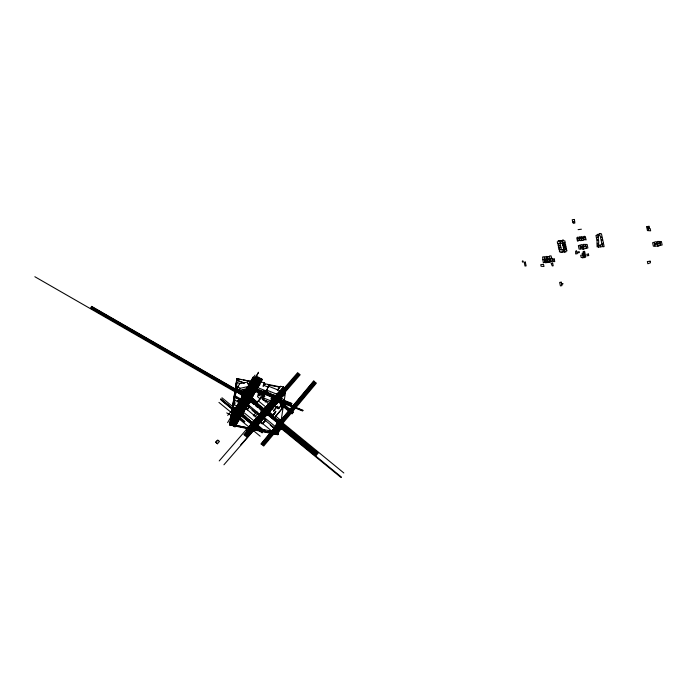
<?xml version="1.0" encoding="UTF-8"?>
<svg xmlns="http://www.w3.org/2000/svg" width="697" height="697" viewBox="0 0 697 697"><rect width="100%" height="100%" fill="white"/><g stroke="black" fill="none" stroke-linecap="round" stroke-linejoin="round"><path stroke-width="1.05" d="M278.809 425.222L278.565 424.569L278.739 425.501M263.492 412.267L263.544 413.234L263.388 412.162M254.893 389.518L254.745 388.795L258.151 382.88M217.307 440.539L216.044 442.029L216.244 442.761L216.018 442.107M266.655 412.816L267.875 410.742M279.392 397.473L278.225 399.616M248.446 397.769L249.343 396.349L248.907 396.445M266.663 412.79L266.698 412.11M275.106 399.79L274.766 399.085M235.403 389.414L244.229 394.485M235.412 389.309L236.98 378.828M233.478 402.317L232.711 407.501M233.495 402.195L235.298 390.102M278.826 431.504L277.772 430.641L280.028 427.479L277.833 434.754L229.749 424.987L236.745 379.246M229.749 424.987L237.102 378.61L236.675 379.368M235.351 403.197L233.704 402.247L235.743 391.191L243.253 395.504L242.495 396.828M232.659 411.509L231.901 412.833L232.842 413.591L233.591 412.275L232.659 411.509L232.162 414.75L231.047 416.789L231.813 416.222M237.076 389.318L249.735 396.95L235.603 388.473L236.501 386.887L237.198 382.305L239.663 383.725L239.986 383.158L240.735 383.594L247.54 382.043L248.873 386.338L247.304 389.109M232.693 407.606L235.534 408.912L232.746 407.292L234.279 404.591L234.976 400.008L239.237 402.457L238.452 403.842M233.73 409.244L233.826 408.625M257.263 404.347L257.141 405.07L257.263 404.347L255.982 403.31L255.276 403.546L255.982 403.31M278.643 429.448L280.089 419.899M281.858 408.233L282.346 405.053M283.949 394.441L284.437 391.261M278.19 433.299L278.025 434.423L262.804 431.33L256.766 426.25M278.408 431.905L278.617 430.502M278.817 429.178L279.053 427.653M279.166 426.895L279.628 423.846M279.898 422.103L280.159 420.352M282.015 408.102L282.546 404.608M282.677 403.737L282.947 401.986M284.132 394.171L284.568 391.287M284.707 390.381L284.968 388.769M230.176 424.246L278.26 434.013L280.394 419.942M282.119 408.555L283.243 401.123M284.184 394.955L285.178 388.395L282.546 387.863M274.67 417.573L282.32 408.494L282.651 406.342L281.405 405.323L281.884 404.469L278.112 401.376L268.362 413.077M281.292 419.524L283.2 406.935L274.4 418.034L279.558 422.243L281.292 419.524L280.15 421.537M282.738 402.143L274.252 395.591L283.052 402.404L284.28 400.244L285.43 392.655L279.872 399.799L281.109 398.37M250.249 387.506L252.358 381.729L252 382.348M250.458 387.14L252.349 381.729M256.966 383.359L257.315 382.731L256.339 385.197M248.899 384.927L247.653 388.49L245.997 390.756M247.905 388.037L249.282 384.178L247.574 383.524M256.548 384.831L257.315 382.731M256.784 389.396L257.481 387.506M256.087 391.592L259.223 383.123M278.634 392.864L275.629 396.323L257.062 388.961L259.964 381.817L264.59 382.749L263.161 386.164L264.59 382.749M262.455 398.693L264.642 393.77L272.544 396.907L270.244 402.387L262.333 399.242L263.841 395.19L257.951 392.855M262.333 399.242L264.642 393.77M265.679 392.376L266.428 390.346M257.803 387.654L266.428 391.069L268.406 386.164L279.863 390.712L279.218 391.845L283.496 386.913L280.56 386.312L277.301 390.076M266.428 391.069L268.406 386.164M269.983 402.84L272.544 396.907M275.071 399.904L274.435 400.679L274.391 400.217M244.813 397.935L244.656 397.22A24.404 22.548 29.6 0 0 241.458 394.999M235.316 414.41L235.42 414.889L235.908 414.035A0.993 0.915 29.6 0 0 235.673 412.964L235.612 412.912M244.656 398.205C246.128 396.924 244.046 399.416 244.516 398.449M245.074 398.144L245.091 398.109A0.993 0.915 29.6 0 0 244.874 397.002L244.046 396.358M269.608 409.888L270.183 409.226M236.388 383.725L237.198 382.305M236.501 386.887L237.511 387.471L237.834 386.905L240.256 388.299L248.873 386.338M235.743 391.191L234.985 392.516L236.161 393.186M240.256 388.299L239.036 390.451L247.653 388.49L250.214 381.294L249.866 381.912M233.704 402.247L234.976 400.008M232.842 407.344L232.484 407.972M232.301 410.193L235.246 412.607M238.06 400.4L238.548 399.538L240.334 400.566L239.846 401.428M249.029 384.622L249.282 384.178M235.194 409.522L237.076 406.194L234.279 404.591M243.053 396.532L243.201 396.271M242.817 395.46L243.262 396.166L242.129 395.025M243.157 395.696L254.109 404.556M235.22 413.6L235.481 413.138L231.343 416.266L230.35 422.06L232.842 425.205L262.821 431.295L256.452 425.928M237.389 411.474L237.485 410.655M229.923 424.891L242.007 414.192L254.745 392.141M231.404 423.532L231.657 423.079M246.973 400.461C245.501 399.86 250.824 397.612 246.459 402.335M230.045 424.673L233.051 424.83M247.113 400.217L247.052 399.669M249.482 396.105L249.36 395.652L249.334 396.366M240.186 413.234L240.448 412.772L241.92 413.983M247.783 400.052L244.595 397.316M238.348 417.294L238.74 417.215C237.302 416.309 242.783 414.671 238.235 419.089M240.395 413.783L240.805 412.981M255.015 389.588L255.808 389.588M259.964 381.817L258.866 383.742L258.238 383.611M241.685 414.759L245.422 408.242L256.67 417.442L255.86 418.862M244.943 409.087L245.422 408.242M246.424 406.543L250.519 401.063L262.516 410.89L261.584 412.537M251.661 397.482L250.171 399.364M254.37 392.751L255.485 390.843L259.511 393.152L259.031 394.005M254.501 392.908L254.823 392.341L241.894 414.732L249.134 420.57M249.552 402.761L249.875 402.195L247.034 405.471M250.049 401.89L250.519 401.063M251.765 400.392L252.114 399.773L246.773 405.924M248.48 407.1L248.646 406.795M247.513 404.617L249.561 406.29L249.082 407.144L259.197 415.011L262.516 410.89M245.675 417.198L245.936 416.736L242.268 413.739M254.562 401.777L254.823 401.315M252.105 410.289L252.366 409.836M256.174 403.093L256.435 402.639M245.178 392.176L257.42 402.195L261.061 397.508L268.502 403.607L267.212 405.872M257.42 402.195L261.061 397.508M257.446 404.138L257.707 403.676M253.447 411.387L253.708 410.934M262.917 397.438L263.178 396.976M271.743 398.327L273.241 398.919L252.253 423.218L282.912 387.933M252.279 423.436L256.67 417.442M265.226 400.949L265.487 400.496M252.828 423.82C252.34 424.517 253.943 423.253 253.028 423.584M252.087 428.699L255.59 424.656L254.832 424.63M253.194 428.925L271.691 432.654M264.085 409.653L268.502 403.607M256.026 425.649L255.816 425.902M255.886 426.32L255.416 426.364L256.087 426.085M256.844 426.346L260.425 421.772L271.804 431.086L270.941 432.532M257.158 425.98L262.804 431.33M272.396 400.008L272.719 399.433M272.666 399.947L273.241 398.919M261.445 423.436L260.103 422.338L260.425 421.772M280.56 386.312L280.238 386.879L264.111 383.603M279.863 390.712L275.01 397.046M260.103 422.338L266.925 414.088L278.173 423.297L277.101 425.17M260.8 411.822L265.853 415.961L266.925 414.088M276.718 397.848L276.726 397.83A1.324 1.22 29.6 0 1 275.794 397.848L274.357 397.299L274.766 397.133M283.496 386.913L282.677 388.342L284.21 388.612M262.621 423.497L265.452 420.143L263.44 418.488M284.759 389.135L285.178 388.395M277.728 402.056L277.371 402.692L276.543 402.012M277.859 401.829L278.112 401.376M262.229 430.755L262.978 429.448L271.691 431.216M277.293 406.299L273.468 410.995L277.293 406.299L279.096 407.78L278.617 408.634L276.805 407.153M285.43 392.655L282.965 396.236M275.82 411.674L272.544 415.83L275.82 411.674L273.956 410.15M282.651 406.342L282.39 406.795L280.717 405.427M282.32 408.494L283.2 406.935M269.73 430.633L271.316 431.94L278.173 423.297M278.051 424.534L278.504 424.517L277.406 423.689L275.672 425.728M279.436 422.896L280.307 423.497L281.666 422.042M279.096 427.627L274.426 433.238L278.269 433.996M280.028 427.479L275.533 433.456L275.785 433.003L278.512 433.56M246.625 394.781L247.287 394.31M234.811 389.065L235.569 387.75L249.526 395.774L248.768 397.098M237.511 387.471L239.986 383.158M236.492 389.684L236.945 388.891L250.328 396.584L249.875 397.377L91.542 306.34M238.966 393.335L239.968 391.592L246.355 390.137M237.119 402.038L238.548 399.538M242.591 392.672L244.464 389.414M238.566 402.335L240.195 399.512M241.275 397.638L247.226 387.305M248.306 385.432L253.177 376.972L254.605 377.8L237.294 407.85L235.865 407.031M236.832 406.002L247.461 387.549M248.524 385.711L253.307 377.408L254.17 377.896L237.154 407.423L236.3 406.926M234.933 409.958L235.298 410.646L235.194 410.167M227.623 422.643L254.989 375.152M247.217 394.424L246.268 395.46L246.755 395.199M230.132 424.081L257.489 376.589M230.846 424.49L258.204 376.999M231.561 424.9L258.918 377.417M232.275 425.309L259.632 377.826M232.99 425.728L260.347 378.236M248.341 399.904L233.878 424.996L249.509 428.15M249.169 398.475L253.29 391.313A0.993 0.915 29.6 0 1 254.396 390.991M233.748 425.928L261.105 378.445M233.913 426.259L261.279 378.767M234.201 426.425L261.567 378.933M234.488 426.59L261.854 379.098M234.776 426.747L262.133 379.264M235.063 426.912L259.737 384.082M260.817 382.217L262.421 379.429M247.104 409.47L248.132 407.684M247.505 409.871L249.561 406.29M259.511 393.152L257.489 396.663L260.26 398.928M233.852 411.831L233.748 411.352L234.114 412.04M237.982 408.808L236.414 411.518L237.328 411.544M245.797 395.382C247.357 395.513 243.61 395.948 247.33 392.577M249.256 400.958L249.151 400.479L249.657 400.914M234.436 396.166L235.734 393.918M232.998 405.637L234.375 403.258L233.443 402.709M251.905 396.976L252.723 395.6M277.598 426.886L278.704 425.562L278.19 425.667M277.319 421.598L278.486 420.064M281.449 421.032L280.368 420.134L279.715 420.91M278.878 427.906L279.898 426.642M261.018 443.867L313.772 380.867M261.201 444.163L313.955 381.163M261.723 444.573L314.469 381.573M262.368 445.078L315.114 382.087M263.013 445.592L315.758 382.592M263.658 446.106L316.403 383.106M277.824 433.926L278.138 433.543L276.526 432.262M278.251 426.111L278.007 425.884M263.771 410.08L263.318 410.097L264.015 410.306M274.897 397.159L274.357 397.299L275.794 397.848A1.316 1.22 29.6 0 0 277.162 397.525L277.136 397.56A1.307 1.202 55.5 0 1 276.901 397.752L277.136 397.56M263.815 410.533L264.076 410.725M265.383 410.603L265.836 410.585L265.008 411.247M267.108 411.622L267.16 412.066M278.626 398.353L278.678 398.797M267.509 413.556L268.023 413.957M278.774 400.061L279.532 400.705L281.536 398.388M279.27 400.496L279.541 400.688M279.096 407.78L281.884 404.469M278.617 408.634L281.405 405.323M272.283 416.292L275.08 412.981M245.03 393.239L245.623 392.55M243.114 397.334L249.962 402.552M227.666 415.403L231.726 410.716M233.73 408.407L234.584 407.423L235.813 408.433M252.697 400.444L253.551 399.468L245.684 392.986L255.459 401.385M216.941 443.336L217.455 443.754L219.468 441.436L217.743 440.025L215.739 442.342L217.455 443.754M246.869 417.982L246.268 418.67L235.786 410.089L236.388 409.392L252.575 422.652M253.281 415.848L256.888 411.692M265.217 402.082L266.315 400.827L266.054 401.28L263.065 400.095M277.633 389.884L279.593 387.637M254.936 416.789L257.611 413.713M261.497 411.7L262.177 412.258M219.215 460.926L278.277 392.751M248.237 427.906L251.617 424.011M252.863 422.713L252.366 423.279L251.268 422.382M253.847 421.58L258.273 416.484M259.31 415.342L262.638 411.448M264.93 408.86L267.439 405.915M277.04 394.85L280.455 390.912M262.377 412.032L261.593 411.587M261.392 413.818L261.663 412.554M243.811 434.719L297.68 372.625M250.362 427.496L247.548 430.737L246.259 429.657M262.874 413.495C263.118 413.826 264.05 412.38 262.455 414.488M244.447 435.242L298.316 373.148M245.083 435.764L298.952 373.67M250.092 430.18L250.493 429.596M263.727 415.534L265.052 414.096L265.932 414.245M245.719 436.278L299.588 374.184M264.189 414.994L265.418 414.044L267.021 415.107L259.981 409.374M246.355 436.801L300.224 374.707M277.781 401.289L278.539 401.838M279.018 400.287L278.765 400.078M240.631 445.034L265.557 416.301M265.853 415.961L266.254 415.499L261.201 411.361M266.986 414.654L277.772 402.23M223.929 464.786L258.064 425.44M267.308 414.785L269.443 412.328M271.577 409.862L273.712 407.405M277.859 402.631L276.517 404.173L274.801 402.77M262.116 423.985L265.452 420.143M263.475 422.887L266.071 419.89M273.747 413.966L274.801 412.755M263.466 431.007L264.337 430.014L266.237 431.574M290.431 435.294L292.13 433.334M273.085 398.762L274.313 399.181L273.808 400.941L271.499 400.026M273.965 401.211L274.635 400.444M275.054 399.956L274.583 400.008M277.415 421.676L278.774 420.125M273.738 398.998L274.278 398.884L273.729 399.015M275.907 401.489L276.561 400.827M264.207 414.976L264.66 414.95M278.086 401.864L278.53 401.855M266.568 415.133L267.012 415.133M277.85 424.307L278.181 424.273M277.24 400.819L275.245 402.256L275.646 403.502M279.924 426.616L280.813 426.425L282.137 427.4L280.211 429.788L279.105 428.934M252.323 398.457C251.661 399.808 249.927 399.233 250.693 399.79L251.634 400.557M257.646 390.547L258.151 390.146M271.421 398.475L271.917 398.092M231.186 416.545L232.815 415.334M276.474 400.888L277.441 400.975M247.374 399.433L247.47 399.39M241.319 395.321L241.885 394.999M277.964 422.121L280.177 421.371M251.852 400.592L252.462 400.4M231.97 410.76L232.58 410.568M236.518 411.657L237.05 411.718M275.542 397.438L275.324 397.682M243.532 396.358L244.107 396.401M573.091 222.535L574.677 222.317M578.092 229.644L581.394 229.208M598.192 234.741L599.298 234.593L599.124 233.791L600.047 233.408L600.161 233.957L601.45 233.783L602.086 236.762L600.884 236.928L599.986 235.603L598.427 235.821M577.517 237.694L576.767 237.799L577.473 241.118L578.231 241.023L578.118 240.509L580.531 240.186L580.636 240.7L585.219 239.559L586.081 239.968L585.375 236.64L584.617 236.745M562.618 241.101L562.139 241.162L562.462 242.695M579.085 238.844L577.804 239.019L577.473 237.18L579.643 237.416L579.529 236.902L580.418 236.788L580.592 237.59L579.007 238.479M559.9 241.519L559.212 240.613L560.554 243.436M562.104 241.197L562.688 241.145L562.427 240.177M560.275 242.809L560.606 243.419M560.013 243.567L558.253 243.802L558.114 245.762L560.432 245.518M562.897 245.187L565.668 244.752L564.709 242.939L562.479 243.236L562.374 242.756M560.44 245.571L558.689 245.806L558.907 246.834L558.358 246.904L558.541 247.766L560.1 247.618M562.906 245.239L565.136 244.935L565.354 245.971L565.912 245.893L566.095 246.747L564.091 247.087M560.867 247.574L559.116 247.81L559.334 248.838L558.785 248.907L558.968 249.77L560.527 249.622M563.324 247.191L565.563 246.938L565.79 247.966L566.339 247.897L566.522 248.751L564.518 249.09M561.346 249.474L563.795 249.622L564.805 252.009L564.518 250.964M580.279 246.912L582.37 246.024L582.047 244.542L578.353 245.64L579.102 249.125L582.352 248.69L582.474 249.273L587.885 247.949L587.135 244.464L583.189 244.394L583.511 245.875L585.855 246.163M602.217 244.159L602.809 246.808L604.099 246.633L603.637 244.002L601.677 244.229L601.337 244.935L598.331 245.178L598.488 247.383L600.439 246.555L600.143 245.17L600.648 247.095L602.6 246.268L602.347 244.76M563.951 250.38L563.768 249.238M544.348 257.219L546.117 256.984L546.012 256.505L549.454 256.531M654.544 243.967L656.635 243.087L656.313 241.606L652.619 242.704L653.368 246.189L659.022 246.032L658.9 245.44L662.15 245.004L661.401 241.528L657.454 241.45L657.776 242.931L658.682 242.809L658.813 243.401L660.12 243.218L659.806 241.737M582.335 253.952L583.92 253.743M549.968 258.622L552.041 258.343M544.444 259.423L542.675 259.659L544.496 259.354L544.819 262.386L543.303 262.586L542.597 256.958L544.183 256.749L544.854 259.572M552.059 258.404L550.282 258.639L551.161 261.532L552.686 261.331L551.005 255.834L549.419 256.043L549.959 258.892L548.739 259.049L548.522 258.021L545.856 258.378L546.073 259.406L544.557 259.615M550.621 259.319L544.409 260.155L545.542 262.778L546.492 262.647L545.917 259.955M584.321 254.797L580.671 255.285L581.124 257.402L582.091 257.271L582.222 257.855L583.328 257.707L582.753 255.006M546.352 261.671L546.901 261.593L547.11 262.569L549.079 262.307L548.87 261.331L549.428 261.262M550.996 261.044L550.438 261.122L550.647 262.089L549.698 262.22L549.053 259.537M584.853 256.975L585.802 256.853L584.617 251.321L583.162 251.512L583.476 253.011M249.308 389.126L254.231 388.856M248.149 391.139L253.063 390.878M278.007 399.067L278.478 399.024M263.065 411.901L261.793 411.361M266.498 412.336L266.951 412.319M215.939 442.116L216.392 442.09M216.689 443.126L217.142 443.1M250.153 394.528L250.815 394.528M242.974 400.383L243.636 400.383M233.783 416.344L234.445 416.344M243.331 379.978L249.814 381.224M240.221 379.438L241.423 379.647M238.418 379.098L239.428 379.281M237.851 378.994L238.33 379.081M276.744 426.817L277.406 426.921M237.093 378.628L260.094 383.298M264.66 384.221L265.33 384.361M268.049 384.918L276.056 386.521M277.667 386.87L279.305 387.183M252.297 381.817L257.263 382.827M282.86 388.029L285.125 388.49M258.988 383.533L259.667 383.672M251.26 382.2L251.748 382.296M279.445 397.412L280.708 397.665M273.085 401.132L273.773 401.245M270.872 400.679L273.904 401.289M267.927 410.681L269.199 410.942M261.122 414.306L262.386 414.567M217.368 440.46L218.64 440.713M244.551 383.028L236.849 380.231L243.88 382.967M255.956 389.998L257.446 390.564M260.007 392.437L260.774 392.733M272.126 398.057L274.269 398.902M263.64 385.31L267.927 387.018M266.907 390.215L276.857 394.171M265.784 390.364L267.639 391.104M270.706 394.371L272.309 395.007M258.387 390.12L272.78 395.826L273.224 394.633L276.291 395.852L275.681 397.395L275.071 397.255M248.585 386.251L280.839 399.05M283.862 400.244L291.921 403.441M248.428 386.678L281.684 399.878M283.696 400.679L291.764 403.877M248.324 386.966L291.66 404.164M248.054 387.68L269.948 396.384M270.724 396.663L271.481 396.985M272.239 397.281L291.39 404.879M247.383 388.238L264.581 395.06M271.238 397.699L303.012 410.306M247.278 388.525L255.372 391.731M257.393 392.533L264.477 395.347M271.551 398.153L302.907 410.594M247.043 388.935L255.137 392.141M259.179 393.753L264.241 395.757M271.316 398.562L302.672 411.003M258.674 393.7L264.729 396.105M271.02 398.597L272.98 399.381M262.778 395.495L264.764 396.279M257.759 394.833L263.492 397.107M262.29 397.194L264.18 397.935M263.144 397.83L271.046 400.967M273.477 396.95L273.991 397.151M244.516 394.65L245.327 395.094M253.447 377.835L236.736 406.83M243.061 389.867L247.444 392.385M251.016 394.432L253.516 395.879M243.244 391.548L244.621 392.341L243.941 394.319L244.804 394.816M91.385 306.602L248.942 397.194M91.011 307.264L248.315 397.717M90.627 307.926L247.688 398.231M239.794 393.814L243.131 395.73M34.85 276.726L235.743 392.245M241.998 395.835L247.06 398.754M235.046 395.765L241.092 399.25L240.604 400.104L234.558 396.628M241.014 399.486L242.765 400.496M246.337 402.544L249.047 404.103M236.884 398.579L234.297 397.09L235.499 397.769M236.283 407.571L238.086 408.616M226.743 412.885L233.417 416.728M242.321 395.173L242.8 395.487M239.768 416.309L238.993 416.257L238.879 416.858M275.629 426.189L276.517 426.895M272.745 427.174L274.357 428.455L270.288 425.179M279.48 423.349L278.722 422.722M275.55 416.022L280.699 420.23M277.075 423.34L277.99 424.116M232.798 410.603L233.765 411.396L232.11 412.702L230.881 411.692M277.415 393.77L278.181 394.397L268.929 405.053L268.171 404.426M277.467 394.206L268.624 404.408M281.1 397.638L284.28 400.244M279.819 396.976L280.969 397.917M257.515 382.679L260.033 384.735M270.087 392.969L293.559 412.188M257.019 383.254L259.528 385.31M266.237 390.799L293.054 412.772M279.654 401.812L280.29 402.335M280.926 402.849L281.562 403.371M282.198 403.894L282.834 404.417M283.479 404.94L284.106 405.462M284.751 405.976L285.387 406.499M286.023 407.022L286.659 407.545M287.295 408.067L287.931 408.59M288.567 409.104L289.089 409.54M256.513 383.829L259.031 385.885M265.731 391.383L292.557 413.347M273.755 398.492L275.873 400.226M256.017 384.404L258.526 386.469M263.553 390.581L270.262 396.079M271.935 397.447L277.807 402.256M280.307 404.277L292.052 413.922M275.376 406.412L278.26 408.773M258.221 400.784L265.662 406.874M268.31 410.254L270.027 411.657M264.407 407.928L273.032 414.985M279.453 420.256L343.839 472.975M244.76 393.021L318.006 453.006M244.569 393.587L317.815 453.573M244.464 393.7L317.71 453.695M257.35 404.748L258.883 406.02M243.967 394.284L317.213 454.27M243.584 394.955L316.708 454.845M251.338 401.324L251.974 401.847M252.619 402.369L253.246 402.892M253.891 403.406L254.527 403.929M255.163 404.452L255.799 404.974M256.435 405.488L257.071 406.011M257.707 406.534L258.343 407.057M258.979 407.579L259.615 408.102M260.251 408.616L260.887 409.139M261.523 409.662L262.159 410.185M255.782 405.933L257.463 407.309M276.761 423.114L316.211 455.42M261.697 411.474L264.363 413.504M242.809 396.297L250.057 402.23M277.084 424.368L341.46 477.088M261.75 412.458L262.386 412.972M242.408 396.759L249.935 402.918M276.143 424.386L341.068 477.55M276.108 424.987L276.936 425.675M279.436 427.714L281.1 429.091L280.464 429.814L278.809 428.437M244.865 400.148L246.163 401.211M260.295 413.591L262.011 415.003M263.283 416.039L264.424 416.98M264.085 417.355L275.393 426.616M278.573 429.221L279.636 430.093M247.679 404.33L259.685 414.166M265.296 420.422L274.583 428.028M252.375 410.516L255.572 413.138M269.434 431.06L271.055 432.393M243.236 412.04L253.83 420.718M257.585 425.039L262.978 429.448M221.942 397.76L263.187 431.539M241.955 414.288L252.549 422.966M249.622 421.032L250.171 421.485M243.314 416.1L245.762 418.095M247.391 419.437L249.021 420.77M220.94 398.919L262.185 432.689M220.844 399.032L262.081 432.811M220.757 399.738L233.486 410.158L232.85 409.636M221.402 400.261L222.038 400.775M222.674 401.298L223.31 401.82M223.946 402.343L224.582 402.866M225.218 403.389L225.854 403.903M226.49 404.426L227.126 404.948M227.762 405.471L228.398 405.994M229.034 406.508L229.67 407.031M230.306 407.553L230.942 408.076M231.578 408.599L232.214 409.122M251.408 428.542L250.946 429.073M218.936 402.404L260.173 436.183M249.578 430.659L249.117 431.182M248.655 431.713L248.202 432.236M255.067 424.212L263.03 430.92M255.015 424.307L262.978 431.016M265.426 411.064L265.226 411.291M244.874 397.002L244.874 397.002A24.735 22.853 29.6 0 0 241.389 394.607M232.998 424.917L230.559 421.694L230.21 422.312L231.029 423.349M231.953 424.142L232.824 425.24M247.461 392.594L247.792 393.169M245.997 401.742L246.329 402.317M238.113 408.825L238.444 409.4M237.755 418.514L238.104 419.071M278.87 428.115L279.131 428.707M281.431 421.241L281.684 421.833M277.092 393.718L278.173 396.366M275.237 402.448L275.481 403.04M266.376 408.895L266.602 409.514M263.658 415.604L264.137 416.78M243.166 395.722L243.262 396.166M562.218 249.744L562 252.384M659.867 241.728L660.198 243.279L658.735 243.758M660.608 245.213L660.259 243.549L654.553 244.316L654.971 245.971M660.207 243.619L660.547 245.222M657.384 244.002L657.916 246.18M656.069 244.116L654.492 244.046L654.161 242.495M648.14 226.412L648.628 228.721M648.619 230.437L648.201 228.782L650.17 228.581L650.658 230.829L647.452 230.594L646.598 226.621L649.195 226.272L649.491 227.658L647.687 228.572L647.252 226.534M597.799 237.407L597.625 236.832L598.531 236.692L598.009 234.253L597.085 234.636L597.242 235.342L595.918 235.516L596.44 237.529M585.541 244.682L585.933 246.215L584.469 246.694M586.343 248.149L585.994 246.485L580.279 247.252L580.706 248.907M583.668 238.165L581.673 237.45L581.498 236.64L582.5 237.032L584.443 236.248L584.905 238.06L583.537 237.869M583.703 239.759L583.372 238.208L579.312 238.749L579.643 240.308M583.319 238.278L583.642 239.768M583.18 246.93L583.65 249.117M583.119 246.938L583.589 249.125M583.755 252.967L584.086 254.51L582.5 254.727L582.178 253.185L584.269 252.906L584.896 257.498L583.947 257.62L582.814 254.997M581.803 247.052L580.226 246.982L579.895 245.44M579.381 238.801L579.704 240.299M574.511 221.55L574.842 223.092L573.256 223.301L572.925 221.768M562.2 241.214L562.531 242.739L561.904 243.244L557.678 243.758L557.269 241.842L558.393 241.693L558.192 240.744L560.205 240.474L560.318 241.005L563.498 240.038L563.699 240.979L564.823 240.831L565.232 242.748L562.47 243.183L563.751 249.186L565.999 248.942L566.234 250.049L566.783 249.97L566.975 250.85L565.842 250.998L566.025 251.844L563.882 252.131L563.768 251.6L560.728 252.558L560.545 251.713L559.421 251.861L559.543 249.814L561.364 249.561L560.048 243.401M564.03 250.319L564.161 250.955M546.77 256.4L547.215 258.195M547.485 259.746L548.13 262.429M272.936 396.009L273.05 396.654M276.683 397.586L276.735 398.022M266.263 414.488L266.306 414.942M242.722 392.873L242.748 393.5M258.526 372.32L229.418 423.671L258.526 372.32M264.808 414.279L264.851 414.741L264.79 414.297M234.375 412.877L233.774 413.574L244.264 422.155L244.856 421.467L234.375 412.877M262.56 411.483L261.34 410.455L262.56 411.483M602.67 239.507L600.997 239.751L600.553 237.668L602.234 237.442L602.67 239.507M603.489 243.331L601.816 243.567L601.145 240.413L602.818 240.186L603.489 243.331M574.319 219.45L572.22 219.729L572.655 221.785L574.755 221.507L574.319 219.45M598.017 237.294L596.344 237.546L596.789 239.602L598.462 239.376L598.017 237.294M598.305 246.712L597.137 246.869L596.989 243.898L598.261 244.011L598.305 246.712M576.585 251.033L575.635 251.164L575.661 253.935L577.16 253.734L576.585 251.033M579.085 251.878L577.499 252.096L577.665 252.863L579.251 252.654L579.085 251.878M522.924 261.07L522.297 261.157L522.489 262.072L523.125 261.985L522.924 261.07M525.311 262.089L524.205 262.246L525.015 266.054L526.13 265.905L525.311 262.089M588.416 254.039L586.83 254.257L587.153 255.782L588.747 255.564L588.416 254.039M554.202 258.918L552.616 259.136L553.732 261.68L554.76 261.541L554.202 258.918M543.503 264.302L540.75 264.677L541.09 266.271L543.974 266.489L543.503 264.302M552.634 263.1L551.127 263.3L552.259 265.923L553.209 265.792L552.634 263.1M650.118 261.183L647.356 261.558L647.827 263.745L650.458 262.786L650.118 261.183M561.19 282.18L559.647 282.39L560.397 285.866L561.93 285.657L561.573 283.993L563.098 283.792L561.512 283.723L561.19 282.18M597.085 240.291L596.981 243.201L598.697 243.288L598.645 240.36L597.085 240.291M278.573 431.94L277.511 431.094L278.565 431.966M581.812 240.543L581.385 238.54L581.751 240.543"/></g></svg>
